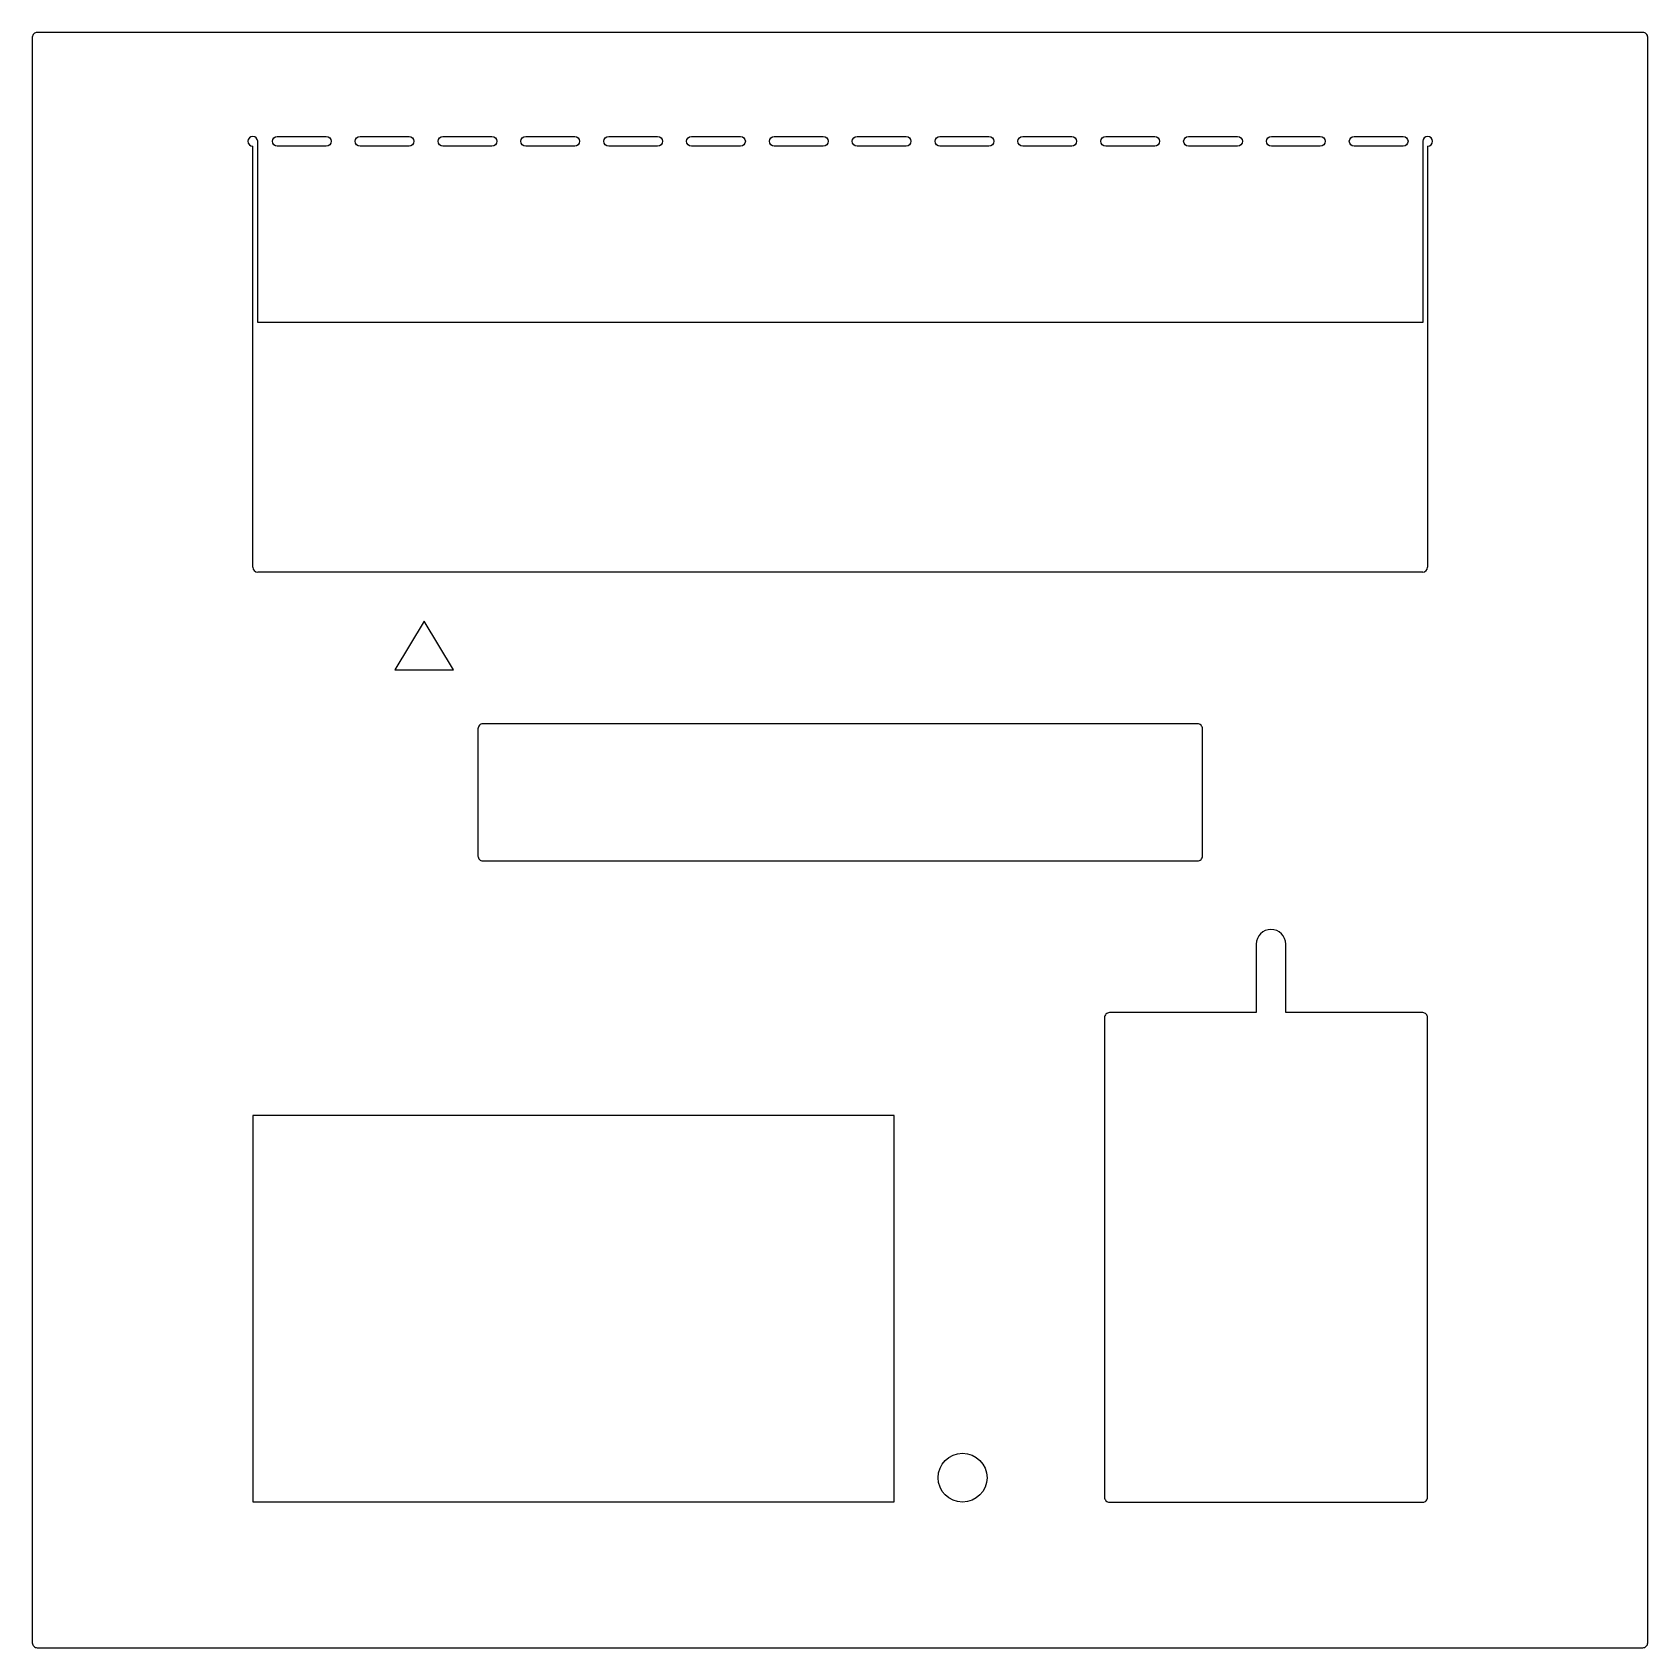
# Model space of a CAD drawing. Header units: inches. Extents: x 0 to 16.5, y -6.5 to 10.
import ezdxf

# ---------------------------------------------------------------- set-up
doc = ezdxf.new("R2010")
doc.units = ezdxf.units.IN
doc.layers.get('0').update_dxf_attribs({"linetype": 'CONTINUOUS'})

msp = doc.modelspace()

# ---------------------------------------------------------------- linework, layer by layer
for p, q in [((2.25, 7), (2.25, 8.85)), ((2.3, 7.05), (2.3, 8.9)), ((14.2, 8.9), (14.2, 7.05)), ((14.25, 8.85), (14.25, 7)), ((2.25, 4.55), (2.25, 7)), ((14.2, 7.05), (2.3, 7.05)), ((14.25, 7), (14.25, 4.55)), ((14.2, 4.5), (2.3, 4.5))]:
    msp.add_line(p, q)
for points in [[(16.448, 10.013), (0.048, 10.013, 0.414214), (-0.002, 9.963), (-0.002, -6.437, 0.414214), (0.048, -6.487), (16.448, -6.487, 0.414214), (16.498, -6.437), (16.498, 9.963, 0.414214)], [(3, 8.85), (2.5, 8.85, -1), (2.5, 8.95), (3, 8.95, -1)], [(3.846, 8.85), (3.346, 8.85, -1), (3.346, 8.95), (3.846, 8.95, -1)], [(4.692, 8.85), (4.192, 8.85, -1), (4.192, 8.95), (4.692, 8.95, -1)], [(5.538, 8.85), (5.038, 8.85, -1), (5.038, 8.95), (5.538, 8.95, -1)], [(6.385, 8.85), (5.885, 8.85, -1), (5.885, 8.95), (6.385, 8.95, -1)], [(7.231, 8.85), (6.731, 8.85, -1), (6.731, 8.95), (7.231, 8.95, -1)], [(8.077, 8.85), (7.577, 8.85, -1), (7.577, 8.95), (8.077, 8.95, -1)], [(8.923, 8.85), (8.423, 8.85, -1), (8.423, 8.95), (8.923, 8.95, -1)], [(9.769, 8.85), (9.269, 8.85, -1), (9.269, 8.95), (9.769, 8.95, -1)], [(10.615, 8.85), (10.115, 8.85, -1), (10.115, 8.95), (10.615, 8.95, -1)], [(11.462, 8.85), (10.962, 8.85, -1), (10.962, 8.95), (11.462, 8.95, -1)], [(12.308, 8.85), (11.808, 8.85, -1), (11.808, 8.95), (12.308, 8.95, -1)], [(13.154, 8.85), (12.654, 8.85, -1), (12.654, 8.95), (13.154, 8.95, -1)], [(14, 8.85), (13.5, 8.85, -1), (13.5, 8.95), (14, 8.95, -1)], [(11.9, 2.95), (4.6, 2.95, 0.414214), (4.55, 2.9), (4.55, 1.6, 0.414214), (4.6, 1.55), (11.9, 1.55, 0.414214), (11.95, 1.6), (11.95, 2.9, 0.414214)], [(14.25, -4.95), (14.25, -0.05, 0.414214), (14.2, 0), (12.8, 0), (12.8, 0.7, 1), (12.5, 0.7), (12.5, 0), (11, 0, 0.414214), (10.95, -0.05), (10.95, -4.95, 0.414214), (11, -5), (14.2, -5, 0.414214)]]:
    msp.add_lwpolyline(points, format="xyb", close=True)
for points in [[(4.3, 3.5), (4, 4), (3.7, 3.5)], [(2.25, -4.995), (8.8, -4.995), (8.8, -1.05), (2.25, -1.05)]]:
    msp.add_lwpolyline(points, close=True)
msp.add_circle((9.5, -4.75), 0.25)
for centre, start, end in [((2.25, 8.9), 0.0008, 270), ((14.25, 8.9), -90, 179.9991), ((2.3, 4.55), 180, 270), ((14.2, 4.55), 270, 360)]:
    msp.add_arc(centre, 0.05, start, end)

doc.saveas('drawing.dxf')
